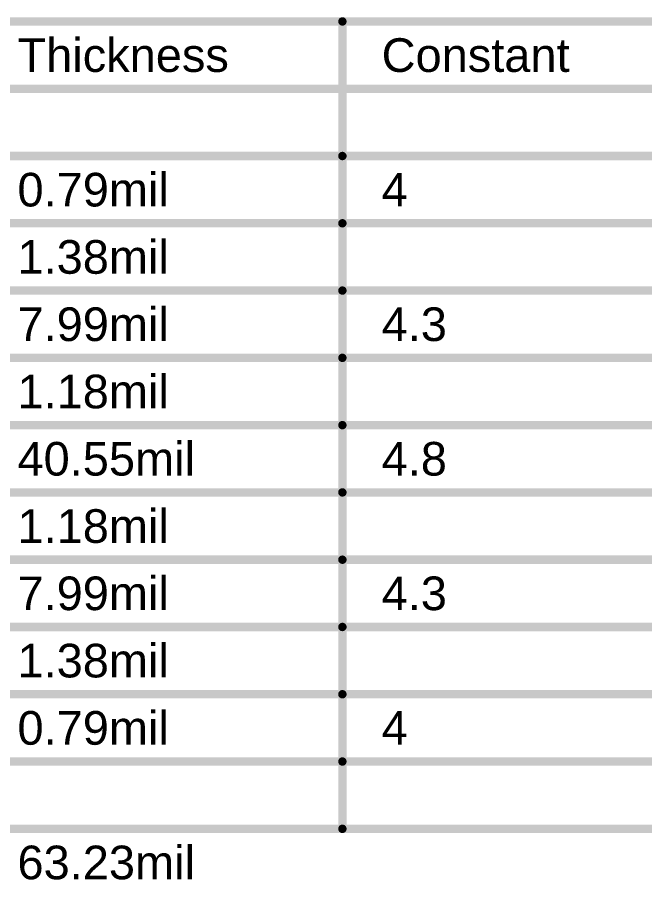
# Model space of a CAD drawing. Header units: inches. Extents: x -11 to 5433, y -4 to 5447.
# Drawn here: x 127.23 to 155.68, y -1.29 to 37.78 of the extents above; entities that cross this region are included whole.
import ezdxf

# ---------------------------------------------------------------- set-up
doc = ezdxf.new("R2010")
doc.units = ezdxf.units.IN
doc.layers.add('Fabrication', color=76, linetype='Continuous')
doc.styles.add('Arial', font='', dxfattribs={"height": 0.2})
doc.styles.get('Arial').set_extended_font_data('Arial')

msp = doc.modelspace()

# ---------------------------------------------------------------- linework, layer by layer
at = {"layer": 'Fabrication'}
for points in [[(76.202, 37.592, 0.381, 0.381, 0), (184.886, 37.592, 0.381, 0.381, 0)], [(141.972, 1.016, 0.381, 0.381, 0), (141.972, 37.592, 0.381, 0.381, 0)], [(76.202, 34.544, 0.381, 0.381, 0), (184.886, 34.544, 0.381, 0.381, 0)], [(125.466, 31.496, 0.381, 0.381, 0), (141.972, 31.496, 0.381, 0.381, 0)], [(141.972, 31.496, 0.381, 0.381, 0), (156.446, 31.496, 0.381, 0.381, 0)], [(125.466, 28.448, 0.381, 0.381, 0), (141.972, 28.448, 0.381, 0.381, 0)], [(141.972, 28.448, 0.381, 0.381, 0), (156.446, 28.448, 0.381, 0.381, 0)], [(125.466, 25.4, 0.381, 0.381, 0), (141.972, 25.4, 0.381, 0.381, 0)], [(141.972, 25.4, 0.381, 0.381, 0), (156.446, 25.4, 0.381, 0.381, 0)], [(125.466, 22.352, 0.381, 0.381, 0), (141.972, 22.352, 0.381, 0.381, 0)], [(141.972, 22.352, 0.381, 0.381, 0), (156.446, 22.352, 0.381, 0.381, 0)], [(125.466, 19.304, 0.381, 0.381, 0), (141.972, 19.304, 0.381, 0.381, 0)], [(141.972, 19.304, 0.381, 0.381, 0), (156.446, 19.304, 0.381, 0.381, 0)], [(125.466, 16.256, 0.381, 0.381, 0), (141.972, 16.256, 0.381, 0.381, 0)], [(141.972, 16.256, 0.381, 0.381, 0), (156.446, 16.256, 0.381, 0.381, 0)], [(125.466, 13.208, 0.381, 0.381, 0), (141.972, 13.208, 0.381, 0.381, 0)], [(141.972, 13.208, 0.381, 0.381, 0), (156.446, 13.208, 0.381, 0.381, 0)], [(125.466, 10.16, 0.381, 0.381, 0), (141.972, 10.16, 0.381, 0.381, 0)], [(141.972, 10.16, 0.381, 0.381, 0), (156.446, 10.16, 0.381, 0.381, 0)], [(125.466, 7.112, 0.381, 0.381, 0), (141.972, 7.112, 0.381, 0.381, 0)], [(141.972, 7.112, 0.381, 0.381, 0), (156.446, 7.112, 0.381, 0.381, 0)], [(125.466, 4.064, 0.381, 0.381, 0), (141.972, 4.064, 0.381, 0.381, 0)], [(141.972, 4.064, 0.381, 0.381, 0), (156.446, 4.064, 0.381, 0.381, 0)], [(125.466, 1.016, 0.381, 0.381, 0), (141.972, 1.016, 0.381, 0.381, 0)], [(141.972, 1.016, 0.381, 0.381, 0), (156.446, 1.016, 0.381, 0.381, 0)]]:
    msp.add_lwpolyline(points, format="xyseb", dxfattribs=at)
for points in [[(141.876, 37.592, 0.191, 0.191, 1), (142.067, 37.592, 0.191, 0.191, 1)], [(141.876, 31.496, 0.191, 0.191, 1), (142.067, 31.496, 0.191, 0.191, 1)], [(141.876, 31.496, 0.191, 0.191, 1), (142.067, 31.496, 0.191, 0.191, 1)], [(141.876, 28.448, 0.191, 0.191, 1), (142.067, 28.448, 0.191, 0.191, 1)], [(141.876, 28.448, 0.191, 0.191, 1), (142.067, 28.448, 0.191, 0.191, 1)], [(141.876, 25.4, 0.191, 0.191, 1), (142.067, 25.4, 0.191, 0.191, 1)], [(141.876, 25.4, 0.191, 0.191, 1), (142.067, 25.4, 0.191, 0.191, 1)], [(141.876, 22.352, 0.191, 0.191, 1), (142.067, 22.352, 0.191, 0.191, 1)], [(141.876, 22.352, 0.191, 0.191, 1), (142.067, 22.352, 0.191, 0.191, 1)], [(141.876, 19.304, 0.191, 0.191, 1), (142.067, 19.304, 0.191, 0.191, 1)], [(141.876, 19.304, 0.191, 0.191, 1), (142.067, 19.304, 0.191, 0.191, 1)], [(141.876, 16.256, 0.191, 0.191, 1), (142.067, 16.256, 0.191, 0.191, 1)], [(141.876, 16.256, 0.191, 0.191, 1), (142.067, 16.256, 0.191, 0.191, 1)], [(141.876, 13.208, 0.191, 0.191, 1), (142.067, 13.208, 0.191, 0.191, 1)], [(141.876, 13.208, 0.191, 0.191, 1), (142.067, 13.208, 0.191, 0.191, 1)], [(141.876, 10.16, 0.191, 0.191, 1), (142.067, 10.16, 0.191, 0.191, 1)], [(141.876, 10.16, 0.191, 0.191, 1), (142.067, 10.16, 0.191, 0.191, 1)], [(141.876, 7.112, 0.191, 0.191, 1), (142.067, 7.112, 0.191, 0.191, 1)], [(141.876, 7.112, 0.191, 0.191, 1), (142.067, 7.112, 0.191, 0.191, 1)], [(141.876, 4.064, 0.191, 0.191, 1), (142.067, 4.064, 0.191, 0.191, 1)], [(141.876, 4.064, 0.191, 0.191, 1), (142.067, 4.064, 0.191, 0.191, 1)], [(141.876, 1.016, 0.191, 0.191, 1), (142.067, 1.016, 0.191, 0.191, 1)], [(141.876, 1.016, 0.191, 0.191, 1), (142.067, 1.016, 0.191, 0.191, 1)], [(141.876, 1.016, 0.191, 0.191, 1), (142.067, 1.016, 0.191, 0.191, 1)]]:
    msp.add_lwpolyline(points, format="xyseb", close=True, dxfattribs=at)

# ---------------------------------------------------------------- texts
at = {"layer": 'Fabrication', "style": 'Arial'}
for s, p in [('Thickness', (127.244, 35.306)), ('Constant', (143.75, 35.306)), ('0.79mil', (127.244, 29.21)), ('4', (143.75, 29.21)), ('1.38mil', (127.244, 26.162)), ('7.99mil', (127.244, 23.114)), ('4.3', (143.75, 23.114)), ('1.18mil', (127.244, 20.066)), ('40.55mil', (127.244, 17.018)), ('4.8', (143.75, 17.018)), ('1.18mil', (127.244, 13.97)), ('7.99mil', (127.244, 10.922)), ('4.3', (143.75, 10.922)), ('1.38mil', (127.244, 7.874)), ('0.79mil', (127.244, 4.826)), ('4', (143.75, 4.826)), ('63.23mil', (127.244, -1.27))]:
    msp.add_text(s, height=1.524, dxfattribs=at).set_placement(p)

doc.saveas('drawing.dxf')
